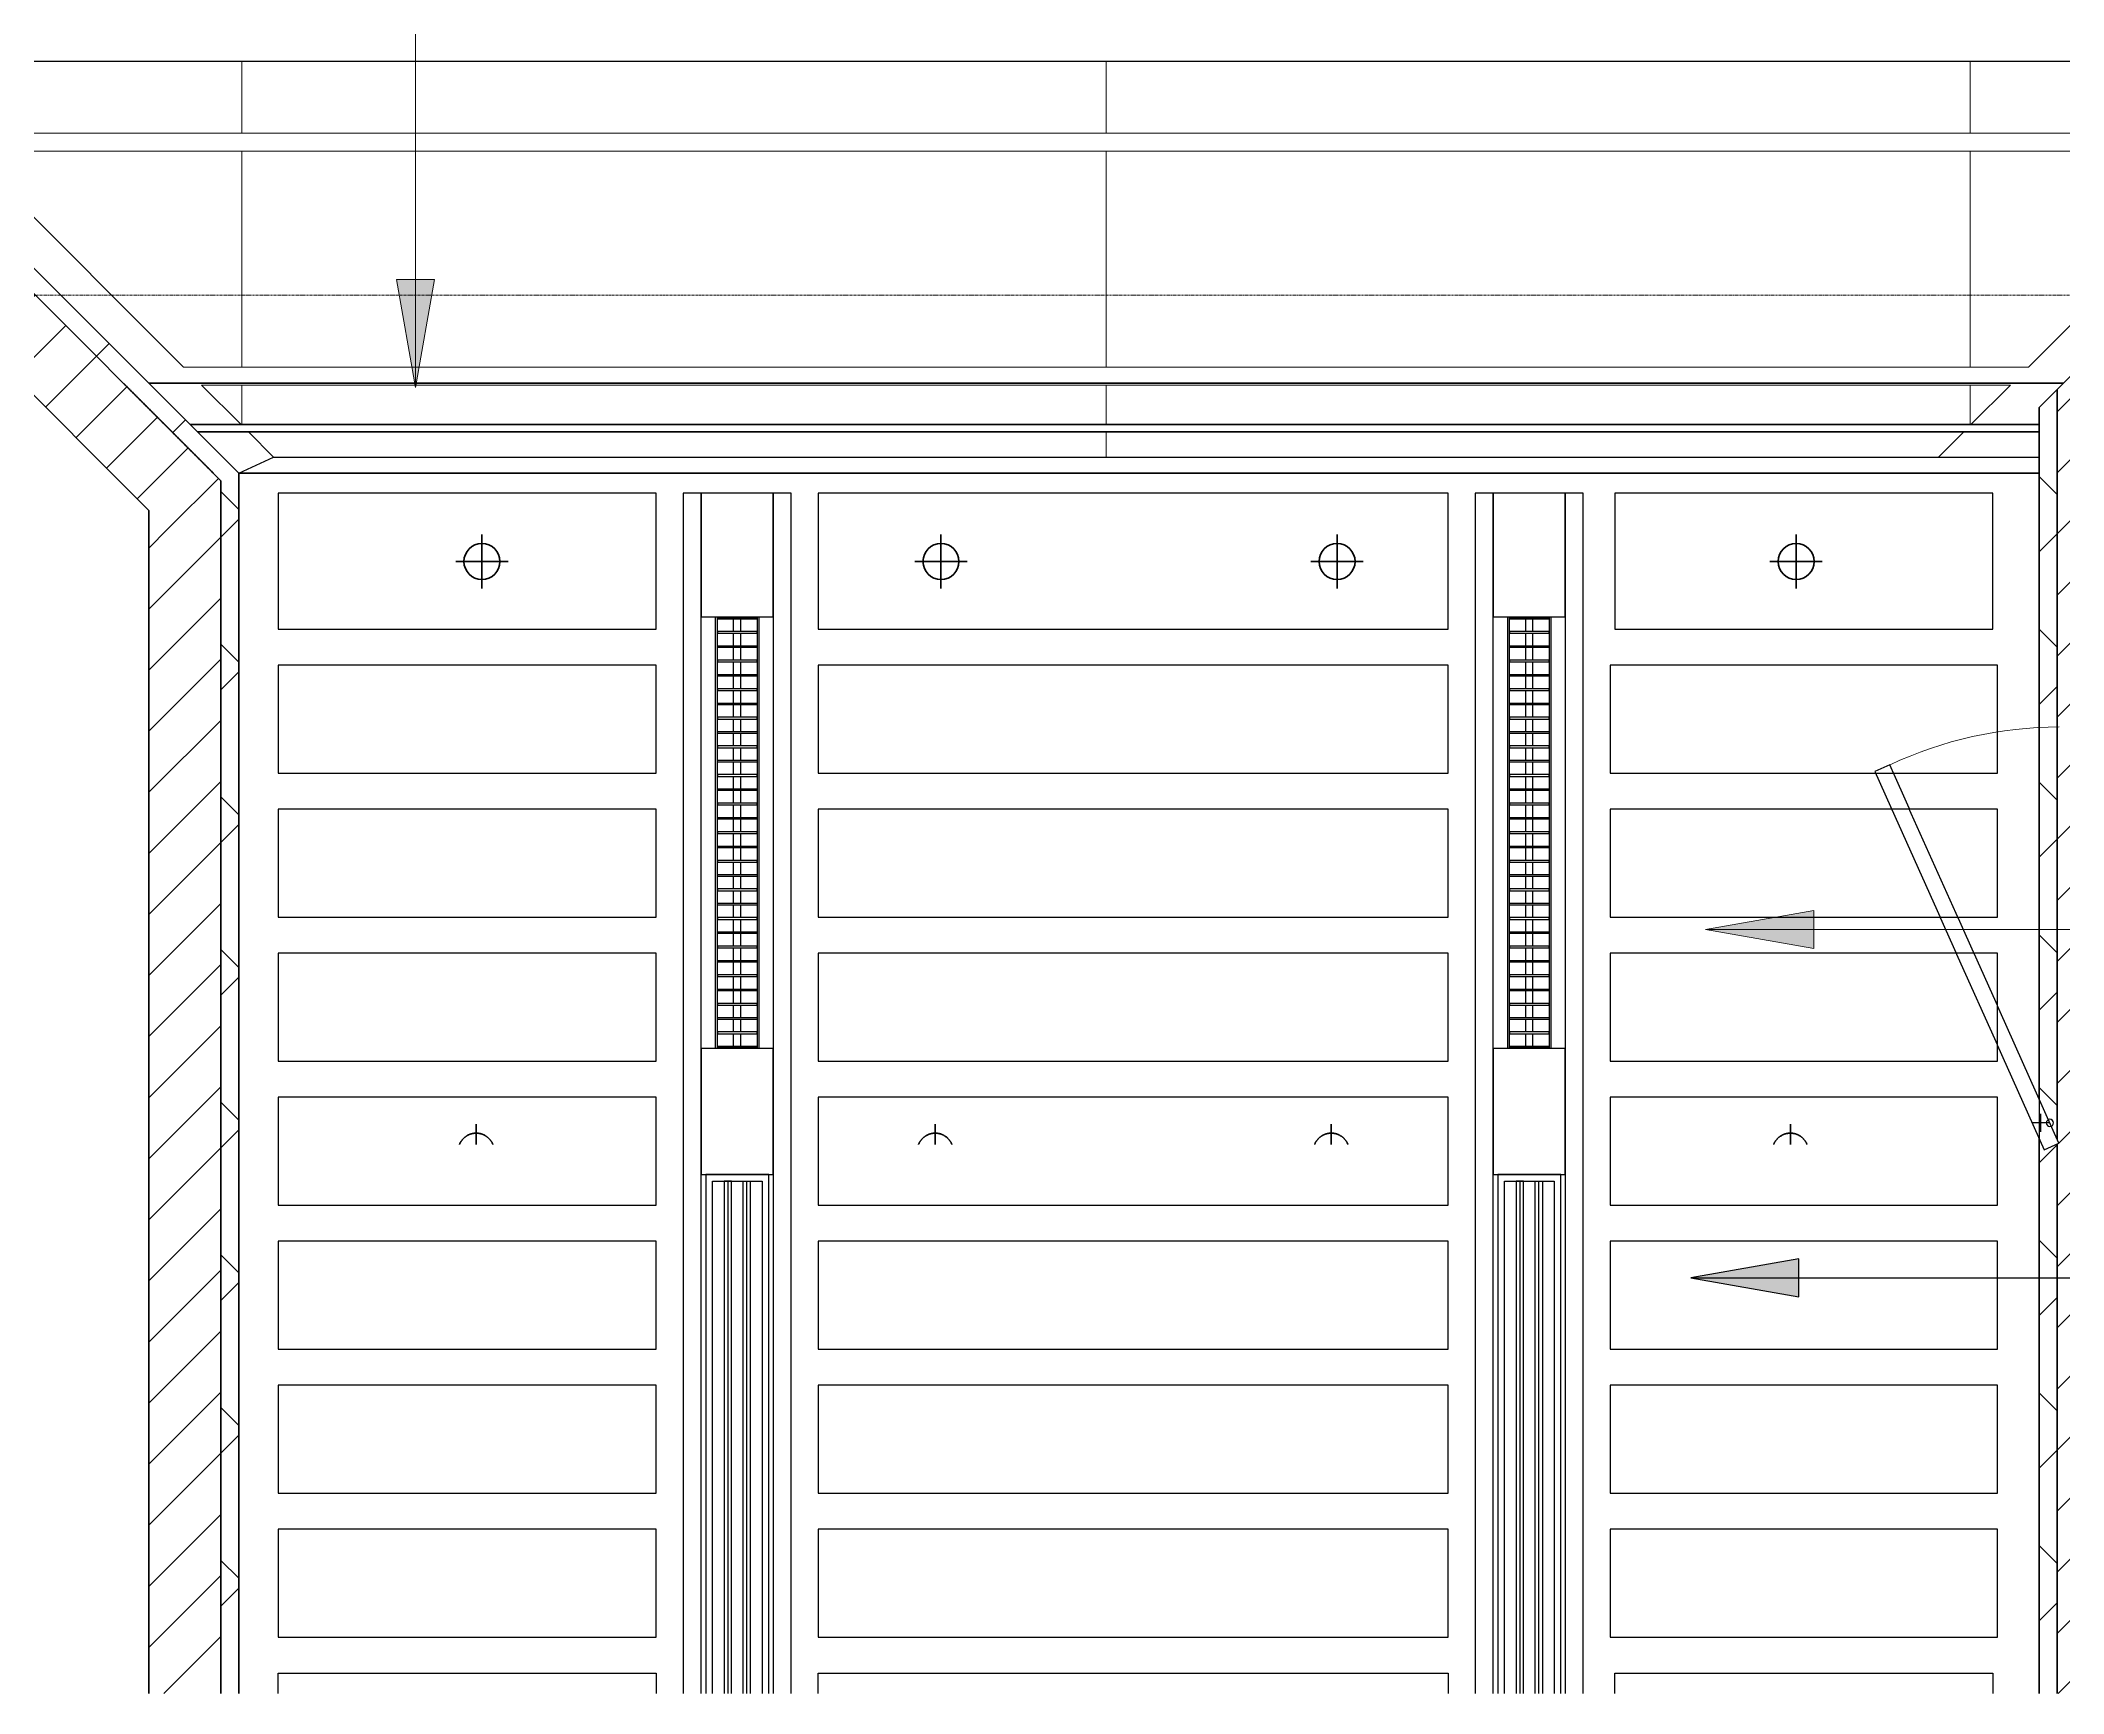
# Model space of a CAD drawing. Header units: millimetres. Extents: x -678720 to -601931, y -306 to 39239.
# Drawn here: x -661144 to -655525, y -306 to 4287 of the extents above; entities that cross this region are included whole.
import ezdxf
from ezdxf.enums import TextEntityAlignment as Align
from ezdxf.xclip import XClip

# ---------------------------------------------------------------- set-up
doc = ezdxf.new("R2010")
doc.units = ezdxf.units.MM
doc.header["$XCLIPFRAME"] = 0
doc.linetypes.add('- SOM Dash 1_8_', pattern=[4.7625, 3.175, -1.5875])
doc.linetypes.add('DPA_Grid _ Level 100', pattern=[10, 5.5, -1.6, 1.3, -1.6])
for name, color, linetype in [('000 - WIPEOUT', 250, 'Continuous'), ('001 - ASCESSORIES', 251, 'Continuous'), ('A04_TUBE SERIES', 2, 'Continuous'), ('A11_ALU.SOLID SHEET', 2, 'Continuous')]:
    doc.layers.add(name, color=color, linetype=linetype)
for name, color, linetype, lineweight in [('008 - LIGHTING', 1, 'Continuous', 9), ('A-ANNO-NOTE', 3, 'Continuous', 25), ('A-DETL-GENF', 2, 'Continuous', 35), ('A-DOOR', 3, 'Continuous', 25), ('A-DOOR-E', 2, 'Continuous', 25), ('A-DOOR-OPNG', 2, 'Continuous', 9), ('A-GLAZ-CURT', 2, 'Continuous', 9), ('A-WALL', 5, 'Continuous', 35), ('A-WALL-FNSH', 2, 'Continuous', 35), ('A-WALL-PATT', 1, 'Continuous', 35), ('E-LITE-EQPM', 2, 'Continuous', 35), ('G-ANNO-TEXT', 3, 'Continuous', 9), ('I-WALL-E', 2, 'Continuous', 35), ('S-GRID', 251, 'Continuous', 9)]:
    doc.layers.add(name, color=color, linetype=linetype, lineweight=lineweight)
pattern_1 = [(45, (0, 0), (-84.852814, 84.852814), [])]
pattern_2 = [(45, (0, 0), (-212.13203, 212.13203), []), (135, (0, 0), (-212.13203, -212.13203), [])]

# ---------------------------------------------------------------- blocks, each defined once
blk = doc.blocks.new('DPA_AC-SG-PI - A2_1200x2000 mm-17384456-4234-01 ENLARGED MULTI-PURPOSE LEVEL - REFLECTED CEILING PLAN - SHEET 5')
at = {"layer": 'A-DOOR'}
for p, q in [((-525, 20), (-475, 20)), ((-500, -5), (-500, 45))]:
    blk.add_line(p, q, dxfattribs=at)
for start, end in [(0, 180), (180, 360)]:
    blk.add_arc((-500, -5), 10, start, end, dxfattribs=at)
at = {"layer": 'A-DOOR-E'}
for p, q in [((476.5, 480.9), (-575, 11.1)), ((494.9, 439.9), (476.5, 480.9)), ((-556.6, -30), (494.9, 439.9)), ((-575, 11.1), (-556.6, -30))]:
    blk.add_line(p, q, dxfattribs=at)
at = {"layer": 'A-DOOR-OPNG'}
blk.add_arc((-500, -30.2), 1100, 0, 25.2558, dxfattribs=at)
blk = doc.blocks.new('System Panel - DPA-AR_Metal Ceiling Rectangular Panel-16069301-4234-01 ENLARGED MULTI-PURPOSE LEVEL - REFLECTED CEILING PLAN - SHEET 5')
at = {"layer": 'A-GLAZ-CURT'}
for p, q in [((-660583.9, 4229), (-661595.9, 4229)), ((-661595.9, 4229), (-661395.9, 4029)), ((-661395.9, 4029), (-661595.9, 4229)), ((-661595.9, 4229), (-660583.9, 4229)), ((-660583.9, 4029), (-660583.9, 4229)), ((-660583.9, 4229), (-660583.9, 4029)), ((-661395.9, 4029), (-660583.9, 4029)), ((-660583.9, 4029), (-661395.9, 4029))]:
    blk.add_line(p, q, dxfattribs=at)
blk = doc.blocks.new('System Panel - DPA-AR_Metal Ceiling Rectangular Panel-13139259-4234-01 ENLARGED MULTI-PURPOSE LEVEL - REFLECTED CEILING PLAN - SHEET 5')
at = {"layer": 'A-GLAZ-CURT'}
for p, q in [((-658183.9, 4229), (-660583.9, 4229)), ((-660583.9, 4229), (-660583.9, 4029)), ((-660583.9, 4029), (-660583.9, 4229)), ((-660583.9, 4229), (-658183.9, 4229)), ((-658183.9, 4029), (-658183.9, 4229)), ((-658183.9, 4229), (-658183.9, 4029)), ((-660583.9, 4029), (-658183.9, 4029)), ((-658183.9, 4029), (-660583.9, 4029))]:
    blk.add_line(p, q, dxfattribs=at)
blk = doc.blocks.new('System Panel - DPA-AR_Metal Ceiling Rectangular Panel-16069302-4234-01 ENLARGED MULTI-PURPOSE LEVEL - REFLECTED CEILING PLAN - SHEET 5')
at = {"layer": 'A-GLAZ-CURT'}
for p, q in [((-654771.8, 4229), (-655783.9, 4229)), ((-655783.9, 4229), (-655783.9, 4029)), ((-655783.9, 4029), (-655783.9, 4229)), ((-655783.9, 4229), (-654771.8, 4229)), ((-654971.8, 4029), (-654771.8, 4229)), ((-654771.8, 4229), (-654971.8, 4029)), ((-655783.9, 4029), (-654971.8, 4029)), ((-654971.8, 4029), (-655783.9, 4029))]:
    blk.add_line(p, q, dxfattribs=at)
blk = doc.blocks.new('System Panel - DPA-AR_Metal Ceiling Rectangular Panel-16069285-4234-01 ENLARGED MULTI-PURPOSE LEVEL - REFLECTED CEILING PLAN - SHEET 5')
at = {"layer": 'A-GLAZ-CURT'}
for p, q in [((-660583.9, 3979), (-661345.9, 3979)), ((-661345.9, 3979), (-660745.9, 3379)), ((-660745.9, 3379), (-661345.9, 3979)), ((-661345.9, 3979), (-660583.9, 3979)), ((-660583.9, 3379), (-660583.9, 3979)), ((-660583.9, 3979), (-660583.9, 3379)), ((-660745.9, 3379), (-660583.9, 3379)), ((-660583.9, 3379), (-660745.9, 3379))]:
    blk.add_line(p, q, dxfattribs=at)
blk = doc.blocks.new('System Panel - DPA-AR_Metal Ceiling Rectangular Panel-13139299-4234-01 ENLARGED MULTI-PURPOSE LEVEL - REFLECTED CEILING PLAN - SHEET 5')
at = {"layer": 'A-GLAZ-CURT'}
for p, q in [((-658183.9, 3979), (-660583.9, 3979)), ((-660583.9, 3979), (-660583.9, 3379)), ((-660583.9, 3379), (-660583.9, 3979)), ((-660583.9, 3979), (-658183.9, 3979)), ((-658183.9, 3379), (-658183.9, 3979)), ((-658183.9, 3979), (-658183.9, 3379)), ((-660583.9, 3379), (-658183.9, 3379)), ((-658183.9, 3379), (-660583.9, 3379))]:
    blk.add_line(p, q, dxfattribs=at)
blk = doc.blocks.new('System Panel - DPA-AR_Metal Ceiling Rectangular Panel-16069286-4234-01 ENLARGED MULTI-PURPOSE LEVEL - REFLECTED CEILING PLAN - SHEET 5')
at = {"layer": 'A-GLAZ-CURT'}
for p, q in [((-655021.8, 3979), (-655783.9, 3979)), ((-655783.9, 3979), (-655783.9, 3379)), ((-655783.9, 3379), (-655783.9, 3979)), ((-655783.9, 3979), (-655021.8, 3979)), ((-655621.8, 3379), (-655021.8, 3979)), ((-655021.8, 3979), (-655621.8, 3379)), ((-655783.9, 3379), (-655621.8, 3379)), ((-655621.8, 3379), (-655783.9, 3379))]:
    blk.add_line(p, q, dxfattribs=at)
blk = doc.blocks.new('System Panel - DPA-AR_Metal Ceiling Rectangular Panel-16069273-4234-01 ENLARGED MULTI-PURPOSE LEVEL - REFLECTED CEILING PLAN - SHEET 5')
at = {"layer": 'A-GLAZ-CURT'}
for p, q in [((-660695.9, 3329), (-660586, 3219.1)), ((-660583.9, 3329), (-660695.9, 3329)), ((-660695.9, 3329), (-660583.9, 3329)), ((-660586, 3219.1), (-660695.9, 3329)), ((-660583.9, 3219.1), (-660583.9, 3329)), ((-660583.9, 3329), (-660583.9, 3219.1))]:
    blk.add_line(p, q, dxfattribs=at)
blk = doc.blocks.new('System Panel - DPA-AR_Metal Ceiling Rectangular Panel-16069274-4234-01 ENLARGED MULTI-PURPOSE LEVEL - REFLECTED CEILING PLAN - SHEET 5')
at = {"layer": 'A-GLAZ-CURT'}
for p, q in [((-658183.9, 3329), (-660583.9, 3329)), ((-660583.9, 3329), (-660583.9, 3219.1)), ((-660583.9, 3219.1), (-660583.9, 3329)), ((-660583.9, 3329), (-658183.9, 3329)), ((-658183.9, 3219.1), (-658183.9, 3329)), ((-658183.9, 3329), (-658183.9, 3219.1)), ((-660566, 3199.1), (-660495.9, 3129)), ((-660495.9, 3129), (-660566, 3199.1)), ((-658183.9, 3129), (-658183.9, 3199.1)), ((-658183.9, 3199.1), (-658183.9, 3129)), ((-660495.9, 3129), (-658183.9, 3129)), ((-658183.9, 3129), (-660495.9, 3129))]:
    blk.add_line(p, q, dxfattribs=at)
blk = doc.blocks.new('System Panel - DPA-AR_Metal Ceiling Rectangular Panel-16069275-4234-01 ENLARGED MULTI-PURPOSE LEVEL - REFLECTED CEILING PLAN - SHEET 5')
at = {"layer": 'A-GLAZ-CURT'}
for p, q in [((-655783.9, 3329), (-658183.9, 3329)), ((-658183.9, 3329), (-658183.9, 3219.1)), ((-658183.9, 3219.1), (-658183.9, 3329)), ((-658183.9, 3329), (-655783.9, 3329)), ((-655783.9, 3219.1), (-655783.9, 3329)), ((-655783.9, 3329), (-655783.9, 3219.1)), ((-658183.9, 3199.1), (-658183.9, 3129)), ((-658183.9, 3129), (-658183.9, 3199.1)), ((-655871.8, 3129), (-655801.7, 3199.1)), ((-655801.7, 3199.1), (-655871.8, 3129)), ((-658183.9, 3129), (-655871.8, 3129)), ((-655871.8, 3129), (-658183.9, 3129))]:
    blk.add_line(p, q, dxfattribs=at)
blk = doc.blocks.new('System Panel - DPA-AR_Metal Ceiling Rectangular Panel-16069276-4234-01 ENLARGED MULTI-PURPOSE LEVEL - REFLECTED CEILING PLAN - SHEET 5')
at = {"layer": 'A-GLAZ-CURT'}
for p, q in [((-655783.9, 3329), (-655783.9, 3219.1)), ((-655671.8, 3329), (-655783.9, 3329)), ((-655783.9, 3329), (-655671.8, 3329)), ((-655783.9, 3219.1), (-655783.9, 3329)), ((-655781.7, 3219.1), (-655671.8, 3329)), ((-655671.8, 3329), (-655781.7, 3219.1))]:
    blk.add_line(p, q, dxfattribs=at)
blk = doc.blocks.new('*U321')
at = {"layer": 'A-GLAZ-CURT'}
for name, p in [('System Panel - DPA-AR_Metal Ceiling Rectangular Panel-16069301-4234-01 ENLARGED MULTI-PURPOSE LEVEL - REFLECTED CEILING PLAN - SHEET 5', (633017.4, -9279)), ('System Panel - DPA-AR_Metal Ceiling Rectangular Panel-13139259-4234-01 ENLARGED MULTI-PURPOSE LEVEL - REFLECTED CEILING PLAN - SHEET 5', (633017.4, -9279)), ('System Panel - DPA-AR_Metal Ceiling Rectangular Panel-13139259-4234-01 ENLARGED MULTI-PURPOSE LEVEL - REFLECTED CEILING PLAN - SHEET 5', (635417.4, -9279)), ('System Panel - DPA-AR_Metal Ceiling Rectangular Panel-16069302-4234-01 ENLARGED MULTI-PURPOSE LEVEL - REFLECTED CEILING PLAN - SHEET 5', (633017.4, -9279)), ('System Panel - DPA-AR_Metal Ceiling Rectangular Panel-16069285-4234-01 ENLARGED MULTI-PURPOSE LEVEL - REFLECTED CEILING PLAN - SHEET 5', (633017.4, -9279)), ('System Panel - DPA-AR_Metal Ceiling Rectangular Panel-13139299-4234-01 ENLARGED MULTI-PURPOSE LEVEL - REFLECTED CEILING PLAN - SHEET 5', (633017.4, -9279)), ('System Panel - DPA-AR_Metal Ceiling Rectangular Panel-13139299-4234-01 ENLARGED MULTI-PURPOSE LEVEL - REFLECTED CEILING PLAN - SHEET 5', (635417.4, -9279)), ('System Panel - DPA-AR_Metal Ceiling Rectangular Panel-16069286-4234-01 ENLARGED MULTI-PURPOSE LEVEL - REFLECTED CEILING PLAN - SHEET 5', (633017.4, -9279)), ('System Panel - DPA-AR_Metal Ceiling Rectangular Panel-16069273-4234-01 ENLARGED MULTI-PURPOSE LEVEL - REFLECTED CEILING PLAN - SHEET 5', (633017.4, -9279)), ('System Panel - DPA-AR_Metal Ceiling Rectangular Panel-16069274-4234-01 ENLARGED MULTI-PURPOSE LEVEL - REFLECTED CEILING PLAN - SHEET 5', (633017.4, -9279)), ('System Panel - DPA-AR_Metal Ceiling Rectangular Panel-16069275-4234-01 ENLARGED MULTI-PURPOSE LEVEL - REFLECTED CEILING PLAN - SHEET 5', (633017.4, -9279)), ('System Panel - DPA-AR_Metal Ceiling Rectangular Panel-16069276-4234-01 ENLARGED MULTI-PURPOSE LEVEL - REFLECTED CEILING PLAN - SHEET 5', (633017.4, -9279))]:
    blk.add_blockref(name, p, dxfattribs=at)
blk = doc.blocks.new('LGF_DL_SAA_LowPower_DL1a - LGF_DL_SAA_LowPower_DL1a-8832329-4130-01 MULTI-PURPOSE LEVEL - REFLECTED CEILING PLAN')
at = {"layer": 'A-DETL-GENF'}
for p, q in [((0, 75), (0, -75)), ((72.5, 0), (-72.5, 0))]:
    blk.add_line(p, q, dxfattribs=at)
blk.add_circle((0, 0), 50, dxfattribs=at)
blk = doc.blocks.new('C-1-PP19-AR-4130-01-B_20250829-225100_EXLIGHT')
at = {"layer": 'E-LITE-EQPM', "extrusion": (0, 0, -1), "rotation": 180}
for p in [(-84765, -740), (-86040, -740), (-87140, -740), (-88415, -740), (-84749, -2378.5), (-86024, -2378.5), (-87124, -2378.5), (-88399, -2378.5)]:
    blk.add_blockref('LGF_DL_SAA_LowPower_DL1a - LGF_DL_SAA_LowPower_DL1a-8832329-4130-01 MULTI-PURPOSE LEVEL - REFLECTED CEILING PLAN', p, dxfattribs=at)
blk = doc.blocks.new('*U476')
at = {"layer": '001 - ASCESSORIES', "color": 0, "linetype": 'ByBlock'}
blk.add_lwpolyline([(800, 87.5), (-800, 87.5), (-800, -87.5), (800, -87.5)], close=True, dxfattribs=at)
at = {"layer": '001 - ASCESSORIES', "linetype": 'ByBlock'}
for points in [[(-781.5, 69), (781.5, 69), (781.5, -69), (-781.5, -69)], [(781.5, 36.3), (-781.5, 36.3), (-781.5, 16.3), (781.5, 16.3)], [(-781.5, -16.3), (781.5, -16.3), (781.5, -36.3), (-781.5, -36.3)]]:
    blk.add_lwpolyline(points, close=True, dxfattribs=at)
for points in [[(781.5, 26.3), (-781.5, 26.3)], [(-781.5, -26.3), (781.5, -26.3)]]:
    blk.add_lwpolyline(points, dxfattribs=at)
blk = doc.blocks.new('*U474')
at = {"color": 1}
blk.add_wipeout([(600, -60), (-600, -60), (-600, 60), (600, 60)], dxfattribs=at).dxf.layer = '000 - WIPEOUT'
at = {"layer": '001 - ASCESSORIES', "color": 0}
blk.add_lwpolyline([(600, -60), (-600, -60), (-600, 60), (600, 60)], close=True, dxfattribs=at)
at = {"layer": '001 - ASCESSORIES'}
for points in [[(-593.5, -55), (-598.5, -55), (-598.5, 55), (-593.5, 55)], [(595, -55), (-595, -55), (-595, 55), (595, 55)], [(-558.8, -55), (-553.8, -55), (-553.8, 55), (-558.8, 55)], [(-514, -55), (-519, -55), (-519, 55), (-514, 55)], [(-479.3, -55), (-474.3, -55), (-474.3, 55), (-479.3, 55)], [(-434.6, -55), (-439.6, -55), (-439.6, 55), (-434.6, 55)], [(-399.8, -55), (-394.8, -55), (-394.8, 55), (-399.8, 55)], [(-355.1, -55), (-360.1, -55), (-360.1, 55), (-355.1, 55)], [(-320.4, -55), (-315.4, -55), (-315.4, 55), (-320.4, 55)], [(-275.6, -55), (-280.6, -55), (-280.6, 55), (-275.6, 55)], [(-240.9, -55), (-235.9, -55), (-235.9, 55), (-240.9, 55)], [(-196.2, -55), (-201.2, -55), (-201.2, 55), (-196.2, 55)], [(-161.4, -55), (-156.4, -55), (-156.4, 55), (-161.4, 55)], [(-116.7, -55), (-121.7, -55), (-121.7, 55), (-116.7, 55)], [(-82, -55), (-77, -55), (-77, 55), (-82, 55)], [(-37.2, -55), (-42.2, -55), (-42.2, 55), (-37.2, 55)], [(-2.5, -55), (2.5, -55), (2.5, 55), (-2.5, 55)], [(42.2, -55), (37.2, -55), (37.2, 55), (42.2, 55)], [(77, -55), (82, -55), (82, 55), (77, 55)], [(121.7, -55), (116.7, -55), (116.7, 55), (121.7, 55)], [(156.4, -55), (161.4, -55), (161.4, 55), (156.4, 55)], [(201.2, -55), (196.2, -55), (196.2, 55), (201.2, 55)], [(235.9, -55), (240.9, -55), (240.9, 55), (235.9, 55)], [(280.6, -55), (275.6, -55), (275.6, 55), (280.6, 55)], [(315.4, -55), (320.4, -55), (320.4, 55), (315.4, 55)], [(360.1, -55), (355.1, -55), (355.1, 55), (360.1, 55)], [(394.8, -55), (399.8, -55), (399.8, 55), (394.8, 55)], [(439.6, -55), (434.6, -55), (434.6, 55), (439.6, 55)], [(474.3, -55), (479.3, -55), (479.3, 55), (474.3, 55)], [(519, -55), (514, -55), (514, 55), (519, 55)], [(553.8, -55), (558.8, -55), (558.8, 55), (553.8, 55)], [(598.5, -55), (593.5, -55), (593.5, 55), (598.5, 55)]]:
    blk.add_lwpolyline(points, close=True, dxfattribs=at)
for points in [[(-593.5, 10), (-558.8, 10)], [(-553.8, 10), (-519, 10)], [(-514, 10), (-479.3, 10)], [(-474.3, 10), (-439.6, 10)], [(-434.6, 10), (-399.8, 10)], [(-394.8, 10), (-360.1, 10)], [(-355.1, 10), (-320.4, 10)], [(-315.4, 10), (-280.6, 10)], [(-275.6, 10), (-240.9, 10)], [(-235.9, 10), (-201.2, 10)], [(-196.2, 10), (-161.4, 10)], [(-156.4, 10), (-121.7, 10)], [(-116.7, 10), (-82, 10)], [(-77, 10), (-42.2, 10)], [(-37.2, 10), (-2.5, 10)], [(2.5, 10), (37.2, 10)], [(42.2, 10), (77, 10)], [(82, 10), (116.7, 10)], [(121.7, 10), (156.4, 10)], [(161.4, 10), (196.2, 10)], [(201.2, 10), (235.9, 10)], [(240.9, 10), (275.6, 10)], [(280.6, 10), (315.4, 10)], [(320.4, 10), (355.1, 10)], [(360.1, 10), (394.8, 10)], [(399.8, 10), (434.6, 10)], [(439.6, 10), (474.3, 10)], [(479.3, 10), (514, 10)], [(519, 10), (553.8, 10)], [(558.8, 10), (593.5, 10)], [(-593.5, -10), (-558.8, -10)], [(-553.8, -10), (-519, -10)], [(-514, -10), (-479.3, -10)], [(-474.3, -10), (-439.6, -10)], [(-434.6, -10), (-399.8, -10)], [(-394.8, -10), (-360.1, -10)], [(-355.1, -10), (-320.4, -10)], [(-315.4, -10), (-280.6, -10)], [(-275.6, -10), (-240.9, -10)], [(-235.9, -10), (-201.2, -10)], [(-196.2, -10), (-161.4, -10)], [(-156.4, -10), (-121.7, -10)], [(-116.7, -10), (-82, -10)], [(-77, -10), (-42.2, -10)], [(-37.2, -10), (-2.5, -10)], [(2.5, -10), (37.2, -10)], [(42.2, -10), (77, -10)], [(82, -10), (116.7, -10)], [(121.7, -10), (156.4, -10)], [(161.4, -10), (196.2, -10)], [(201.2, -10), (235.9, -10)], [(240.9, -10), (275.6, -10)], [(280.6, -10), (315.4, -10)], [(320.4, -10), (355.1, -10)], [(360.1, -10), (394.8, -10)], [(399.8, -10), (434.6, -10)], [(439.6, -10), (474.3, -10)], [(479.3, -10), (514, -10)], [(519, -10), (553.8, -10)], [(558.8, -10), (593.5, -10)]]:
    blk.add_lwpolyline(points, dxfattribs=at)
blk = doc.blocks.new('*U490')
blk.add_wipeout([(-25, 0), (25, 0), (25, 3657), (-25, 3657)]).dxf.layer = '000 - WIPEOUT'
at = {"layer": 'A04_TUBE SERIES', "color": 0}
blk.add_lwpolyline([(-25, 0), (25, 0), (25, 3657), (-25, 3657)], close=True, dxfattribs=at)
at = {"layer": 'Defpoints', "color": 250, "flags": 1}
blk.add_attdef('EXTR.OVL-LENGTH_', (-33.1, -9), '', height=5, dxfattribs=at)
blk = doc.blocks.new('*U487')
blk.add_point((0, 0))
at = {"layer": 'Defpoints', "color": 250}
blk.add_text('AL.SHEET-HAT-TYPE-C', height=7, rotation=270, dxfattribs=at).set_placement((15, 0), align=Align.BOTTOM_CENTER)
blk.add_wipeout([(0, -100), (350, -100), (350, 100), (0, 100)]).dxf.layer = '000 - WIPEOUT'
at = {"layer": 'A11_ALU.SOLID SHEET', "color": 0}
blk.add_lwpolyline([(0, -100), (350, -100), (350, 100), (0, 100)], close=True, dxfattribs=at)
blk = doc.blocks.new('*U491')
blk.add_wipeout([(-25, 0), (25, 0), (25, 3657), (-25, 3657)]).dxf.layer = '000 - WIPEOUT'
at = {"layer": 'A04_TUBE SERIES', "color": 0}
blk.add_lwpolyline([(-25, 0), (25, 0), (25, 3657), (-25, 3657)], close=True, dxfattribs=at)
at = {"layer": 'Defpoints', "color": 250, "flags": 1}
blk.add_attdef('EXTR.OVL-LENGTH_', (-33.1, -9), '', height=5, dxfattribs=at)
blk = doc.blocks.new('*U631')
blk.add_point((0, 0))
at = {"layer": 'Defpoints', "color": 250}
blk.add_text('AL.SHEET-HAT-TYPE-C', height=7, rotation=270, dxfattribs=at).set_placement((15, 0), align=Align.BOTTOM_CENTER)
blk.add_wipeout([(0, -100), (343.5, -100), (343.5, 100), (0, 100)]).dxf.layer = '000 - WIPEOUT'
at = {"layer": 'A11_ALU.SOLID SHEET', "color": 0}
blk.add_lwpolyline([(0, -100), (343.5, -100), (343.5, 100), (0, 100)], close=True, dxfattribs=at)
blk = doc.blocks.new('*U632')
at = {"color": 3}
for points in [[(-875, 1350), (875, 1350), (875, 1050), (-875, 1050)], [(-875, 950), (875, 950), (875, 650), (-875, 650)], [(-875, 550), (875, 550), (875, 250), (-875, 250)], [(-875, 150), (875, 150), (875, -150), (-875, -150)], [(-875, -250), (875, -250), (875, -550), (-875, -550)], [(-875, -650), (875, -650), (875, -950), (-875, -950)], [(-875, -1050), (875, -1050), (875, -1350), (-875, -1350)]]:
    blk.add_wipeout(points, dxfattribs=at).dxf.layer = '000 - WIPEOUT'
at = {"layer": 'A11_ALU.SOLID SHEET', "color": 0, "linetype": 'ByBlock'}
for points in [[(-875, 1050), (875, 1050), (875, 1350), (-875, 1350)], [(-875, 650), (875, 650), (875, 950), (-875, 950)], [(-875, 250), (875, 250), (875, 550), (-875, 550)], [(-875, -150), (875, -150), (875, 150), (-875, 150)], [(-875, -550), (875, -550), (875, -250), (-875, -250)], [(-875, -950), (875, -950), (875, -650), (-875, -650)], [(-875, -1350), (875, -1350), (875, -1050), (-875, -1050)]]:
    blk.add_lwpolyline(points, close=True, dxfattribs=at)
blk = doc.blocks.new('*U633')
at = {"color": 3}
for points in [[(-537.5, 1350), (537.5, 1350), (537.5, 1050), (-537.5, 1050)], [(-537.5, 950), (537.5, 950), (537.5, 650), (-537.5, 650)], [(-537.5, 550), (537.5, 550), (537.5, 250), (-537.5, 250)], [(-537.5, 150), (537.5, 150), (537.5, -150), (-537.5, -150)], [(-537.5, -250), (537.5, -250), (537.5, -550), (-537.5, -550)], [(-537.5, -650), (537.5, -650), (537.5, -950), (-537.5, -950)], [(-537.5, -1050), (537.5, -1050), (537.5, -1350), (-537.5, -1350)]]:
    blk.add_wipeout(points, dxfattribs=at).dxf.layer = '000 - WIPEOUT'
at = {"layer": 'A11_ALU.SOLID SHEET', "color": 0, "linetype": 'ByBlock'}
for points in [[(-537.5, 1050), (537.5, 1050), (537.5, 1350), (-537.5, 1350)], [(-537.5, 650), (537.5, 650), (537.5, 950), (-537.5, 950)], [(-537.5, 250), (537.5, 250), (537.5, 550), (-537.5, 550)], [(-537.5, -150), (537.5, -150), (537.5, 150), (-537.5, 150)], [(-537.5, -550), (537.5, -550), (537.5, -250), (-537.5, -250)], [(-537.5, -950), (537.5, -950), (537.5, -650), (-537.5, -650)], [(-537.5, -1350), (537.5, -1350), (537.5, -1050), (-537.5, -1050)]]:
    blk.add_lwpolyline(points, close=True, dxfattribs=at)
blk = doc.blocks.new('*U634')
at = {"color": 3}
for points in [[(-525, 1350), (525, 1350), (525, 1050), (-525, 1050)], [(-525, 950), (525, 950), (525, 650), (-525, 650)], [(-525, 550), (525, 550), (525, 250), (-525, 250)], [(-525, 150), (525, 150), (525, -150), (-525, -150)], [(-525, -250), (525, -250), (525, -550), (-525, -550)], [(-525, -650), (525, -650), (525, -950), (-525, -950)], [(-525, -1050), (525, -1050), (525, -1350), (-525, -1350)]]:
    blk.add_wipeout(points, dxfattribs=at).dxf.layer = '000 - WIPEOUT'
at = {"layer": 'A11_ALU.SOLID SHEET', "color": 0, "linetype": 'ByBlock'}
for points in [[(-525, 1050), (525, 1050), (525, 1350), (-525, 1350)], [(-525, 650), (525, 650), (525, 950), (-525, 950)], [(-525, 250), (525, 250), (525, 550), (-525, 550)], [(-525, -150), (525, -150), (525, 150), (-525, 150)], [(-525, -550), (525, -550), (525, -250), (-525, -250)], [(-525, -950), (525, -950), (525, -650), (-525, -650)], [(-525, -1350), (525, -1350), (525, -1050), (-525, -1050)]]:
    blk.add_lwpolyline(points, close=True, dxfattribs=at)
blk = doc.blocks.new('*U635')
at = {"layer": 'Defpoints'}
blk.add_point((0, 0), dxfattribs=at)
blk.add_wipeout([(525, 250), (525, 628.5), (-525, 628.5), (-525, 250)]).dxf.layer = '000 - WIPEOUT'
at = {"layer": 'A11_ALU.SOLID SHEET', "color": 0}
blk.add_lwpolyline([(525, 250), (525, 628.5), (-525, 628.5), (-525, 250)], close=True, dxfattribs=at)
at = {"layer": 'Defpoints'}
blk.add_point((0, 400), dxfattribs=at)
blk = doc.blocks.new('*U636')
at = {"layer": 'Defpoints'}
blk.add_point((0, 0), dxfattribs=at)
blk.add_wipeout([(875, 250), (875, 628.5), (-875, 628.5), (-875, 250)]).dxf.layer = '000 - WIPEOUT'
at = {"layer": 'A11_ALU.SOLID SHEET', "color": 0}
blk.add_lwpolyline([(875, 250), (875, 628.5), (-875, 628.5), (-875, 250)], close=True, dxfattribs=at)
at = {"layer": 'Defpoints'}
blk.add_point((0, 400), dxfattribs=at)
blk = doc.blocks.new('*U743')
for points in [[(21173.4, -580), (28210, -580), (28210, -6850), (45954.2, -6850), (45954.2, 600), (82995.1, 600), (83086.5, 650), (90052, 650), (90392, 990), (103159.2, 990), (103159.2, 4990), (21173.4, 4990), (21173.4, 3485.5), (21203.4, 3485.5), (21203.4, 925.5), (21173.4, 925.5), (21173.4, -580)], [(84090, -494.9), (84186.5, -450), (89090, -450), (89090, -4307.1), (84090, -4307.1), (84090, -494.9)]]:
    blk.add_lwpolyline(points)
at = {"layer": 'A11_ALU.SOLID SHEET', "color": 0, "linetype": 'ByBlock'}
for name, p in [('*U634', (84724, -2378.5)), ('*U632', (86574, -2378.5)), ('*U633', (88436.5, -2378.5))]:
    blk.add_blockref(name, p, dxfattribs=at)
at = {"layer": 'A11_ALU.SOLID SHEET', "color": 1, "rotation": 270}
for p in [(85474, -2093.5), (87674, -2093.5)]:
    blk.add_blockref('*U487', p, dxfattribs=at)
at = {"layer": '008 - LIGHTING', "rotation": 90}
for name, p in [('*U474', (85474, -1493.5)), ('*U474', (87674, -1493.5)), ('*U476', (85474, -3243.5)), ('*U476', (87674, -3243.5))]:
    blk.add_blockref(name, p, dxfattribs=at)
at = {"layer": 'A11_ALU.SOLID SHEET', "color": 0, "linetype": 'ByBlock', "rotation": 1.179500941361767e-12}
blk.add_blockref('*U635', (84724, -1178.5), dxfattribs=at)
at = {"layer": 'A11_ALU.SOLID SHEET', "color": 0, "linetype": 'ByBlock'}
for name, p in [('*U636', (86574, -1178.5)), ('*U635', (88436.5, -1178.5))]:
    blk.add_blockref(name, p, dxfattribs=at)
at = {"layer": 'A11_ALU.SOLID SHEET', "color": 0, "linetype": 'ByBlock', "xscale": -1, "rotation": 180}
for name, p in [('*U635', (84724, -3578.6)), ('*U636', (86574, -3578.6)), ('*U635', (88436.5, -3578.6))]:
    blk.add_blockref(name, p, dxfattribs=at)
at = {"layer": 'A11_ALU.SOLID SHEET', "color": 1, "rotation": 89.99999999999758}
for p in [(85474, -893.5), (87674, -893.5)]:
    blk.add_blockref('*U631', p, dxfattribs=at)
at = {"layer": 'A04_TUBE SERIES', "color": 0, "linetype": 'ByBlock'}
for name, p in [('*U490', (85349, -4207)), ('*U491', (85599, -4207)), ('*U491', (87549, -4207)), ('*U491', (87799, -4207))]:
    blk.add_blockref(name, p, dxfattribs=at)

msp = doc.modelspace()

# ---------------------------------------------------------------- block references
at = {"layer": 'A11_ALU.SOLID SHEET'}
ref = msp.add_blockref('*U743', (-744682.4, 3579), dxfattribs=at)
XClip(ref).set_block_clipping_path([(69798.6834257276, -3885.5002684942), (120965.0023936313, 33679.9972602262)])

# ---------------------------------------------------------------- next in the draw order: hatches: boundary and pattern name
at = {"layer": 'A-ANNO-NOTE'}
msp.add_hatch(color=256, dxfattribs=at).paths.add_polyline_path([(-656559.7, 848.8), (-656259.7, 795.9), (-656259.7, 901.7)])
at = {"layer": 'A-WALL-PATT', "lineweight": 9}
h = msp.add_hatch(dxfattribs=at)
h.set_pattern_fill('FP_3', color=256, style=0, pattern_type=2)
h.set_pattern_definition(pattern_2)
h.paths.add_polyline_path([(-660642.4, 3063.4), (-660642.4, 3134.1), (-661687.3, 4179), (-661758, 4179), (-661708, 4129)])
h = msp.add_hatch(dxfattribs=at)
h.set_pattern_fill('FP_2', color=256, style=0, pattern_type=2)
h.set_pattern_definition(pattern_1)
h.paths.add_polyline_path([(-660642.4, 2780.5), (-660642.4, 3063.4), (-661508, 3929), (-661790.9, 3929), (-660842.4, 2980.5)])
h = msp.add_hatch(dxfattribs=at)
h.set_pattern_fill('FP_2', color=256, style=0, pattern_type=2)
h.set_pattern_definition(pattern_1)
h.paths.add_polyline_path([(-655542.4, -306.5), (-655402.4, -306.5), (-655402.4, 3457), (-655542.4, 3317), (-655542.4, 1233.5), (-655537.4, 1222.4), (-655542.4, 1220.2), (-655542.4, 1179)])
h = msp.add_hatch(dxfattribs=at)
h.set_pattern_fill('FP_3', color=256, style=0, pattern_type=2)
h.set_pattern_definition(pattern_2)
h.paths.add_polyline_path([(-655592.4, -306.5), (-655542.4, -306.5), (-655542.4, 1220.2), (-655578.5, 1204), (-655592.4, 1235.1), (-655592.4, 1179)])
h.paths.add_polyline_path([(-655542.4, 1233.5), (-655542.4, 3317), (-655592.4, 3267), (-655592.4, 1345.4), (-655566.7, 1288), (-655562.4, 1289), (-655555.3, 1286.1), (-655552.4, 1279), (-655552.7, 1276.4), (-655557.4, 1270.4), (-655558.4, 1269.4), (-655544.9, 1239.1)])
h = msp.add_hatch(dxfattribs=at)
h.set_pattern_fill('FP_3', color=256, style=0, pattern_type=2)
h.set_pattern_definition(pattern_2)
h.paths.add_polyline_path([(-660642.4, -306.5), (-660592.4, -306.5), (-660592.4, 3084.1), (-660642.4, 3134.1), (-660642.4, 2349.9)])
h = msp.add_hatch(dxfattribs=at)
h.set_pattern_fill('FP_2', color=256, style=0, pattern_type=2)
h.set_pattern_definition(pattern_1)
h.paths.add_polyline_path([(-660642.4, -306.5), (-660642.4, 2780.5), (-660842.4, 2980.5), (-660842.4, -306.5)])
at = {"layer": 'G-ANNO-TEXT'}
for points in [[(-660102, 3322.5), (-660049.1, 3622.5), (-660154.9, 3622.5)], [(-656518.6, 1816.6), (-656218.6, 1763.7), (-656218.6, 1869.5)]]:
    msp.add_hatch(color=7, dxfattribs=at).paths.add_polyline_path(points)

# ---------------------------------------------------------------- next in the draw order: linework, layer by layer
at = {"layer": 'A-ANNO-NOTE'}
for p, q in [((-656259.7, 901.7), (-656559.7, 848.8)), ((-656259.7, 795.9), (-656259.7, 901.7)), ((-656559.7, 848.8), (-656259.7, 795.9)), ((-656559.7, 848.8), (-650577.6, 848.8))]:
    msp.add_line(p, q, dxfattribs=at)
at = {"layer": 'A-WALL', "color": 7, "lineweight": 70}
for p, q in [((-660842.4, 2980.5), (-661790.9, 3929)), ((-661508, 3929), (-660642.4, 3063.4)), ((-655542.4, 3317), (-655402.4, 3457)), ((-655542.4, 3317), (-655402.4, 3457)), ((-655542.4, 3246.3), (-655542.4, 3317)), ((-655542.4, 3031.6), (-655542.4, 3246.3)), ((-655542.4, 3246.3), (-655542.4, 3031.6)), ((-660642.4, 3063.4), (-660642.4, 2780.5)), ((-660842.4, -306.5), (-660842.4, 2980.5)), ((-655542.4, 2379), (-655542.4, 3031.6)), ((-655542.4, 3031.6), (-655542.4, 2379)), ((-660642.4, 2780.5), (-660642.4, -306.5)), ((-655542.4, 1233.5), (-655542.4, 2379)), ((-655542.4, 2379), (-655542.4, 1233.5)), ((-655542.4, 1179), (-655542.4, 1220.2)), ((-655542.4, 1220.2), (-655542.4, 1179)), ((-655542.4, -306.5), (-655542.4, 1179)), ((-655542.4, 1179), (-655542.4, -306.5))]:
    msp.add_line(p, q, dxfattribs=at)
at = {"layer": 'A-WALL-FNSH', "color": 250}
for p, q in [((-661687.3, 4179), (-660642.4, 3134.1)), ((-660642.4, 3063.4), (-661708, 4129)), ((-655592.4, 3267), (-655542.4, 3317)), ((-655592.4, 2379), (-655592.4, 3267)), ((-660642.4, 3134.1), (-660592.4, 3084.1)), ((-660642.4, -306.5), (-660642.4, 3063.4)), ((-660592.4, 3084.1), (-660592.4, -306.5)), ((-655592.4, 1345.4), (-655592.4, 2379)), ((-655592.4, 1179), (-655592.4, 1235.1)), ((-655592.4, -306.5), (-655592.4, 1179))]:
    msp.add_line(p, q, dxfattribs=at)
at = {"layer": 'G-ANNO-TEXT', "color": 10}
for p, q in [((-660102, 3322.5), (-660102, 13174.1)), ((-660049.1, 3622.5), (-660154.9, 3622.5)), ((-660154.9, 3622.5), (-660102, 3322.5)), ((-660102, 3322.5), (-660049.1, 3622.5)), ((-656218.6, 1869.5), (-656518.6, 1816.6)), ((-656218.6, 1763.7), (-656218.6, 1869.5)), ((-656518.6, 1816.6), (-656218.6, 1763.7)), ((-656518.6, 1816.6), (-650526.4, 1816.6))]:
    msp.add_line(p, q, dxfattribs=at)
at = {"layer": 'I-WALL-E', "color": 8, "linetype": '- SOM Dash 1_8_'}
for p, q in [((-660798.1, 3219.1), (-660913.1, 3334.1)), ((-660842.4, 3334.1), (-655525.3, 3334.1)), ((-655525.3, 3334.1), (-660842.4, 3334.1)), ((-660663.1, 3084.1), (-660778.1, 3199.1)), ((-660592.4, 3084.1), (-655592.4, 3084.1)), ((-655592.4, 3084.1), (-660592.4, 3084.1))]:
    msp.add_line(p, q, dxfattribs=at)
at = {"layer": 'I-WALL-E'}
for p, q in [((-660778.1, 3199.1), (-660798.1, 3219.1)), ((-660798.1, 3219.1), (-660778.1, 3199.1)), ((-660727.4, 3219.1), (-660586, 3219.1)), ((-655592.4, 3219.1), (-660727.4, 3219.1)), ((-655781.7, 3219.1), (-655592.4, 3219.1)), ((-660707.4, 3199.1), (-655592.4, 3199.1)), ((-660566, 3199.1), (-660707.4, 3199.1)), ((-655592.4, 3199.1), (-655801.7, 3199.1))]:
    msp.add_line(p, q, dxfattribs=at)
at = {"layer": 'S-GRID', "linetype": 'DPA_Grid _ Level 100'}
msp.add_line((-607379, 3579), (-677385.1, 3579), dxfattribs=at)

# ---------------------------------------------------------------- next in the draw order: block references
msp.add_blockref('*U321', (-633017.4, 9279))
ref = msp.add_blockref('C-1-PP19-AR-4130-01-B_20250829-225100_EXLIGHT', (-744682.4, 3579))
XClip(ref).set_block_clipping_path([(69798.6834257273, -2360.0027396104), (120965.0023936309, 33679.9972602262)])
at = {"layer": 'A-DOOR-E', "rotation": 90}
msp.add_blockref('DPA_AC-SG-PI - A2_1200x2000 mm-17384456-4234-01 ENLARGED MULTI-PURPOSE LEVEL - REFLECTED CEILING PLAN - SHEET 5', (-655567.4, 1779), dxfattribs=at)

doc.saveas('drawing.dxf')
